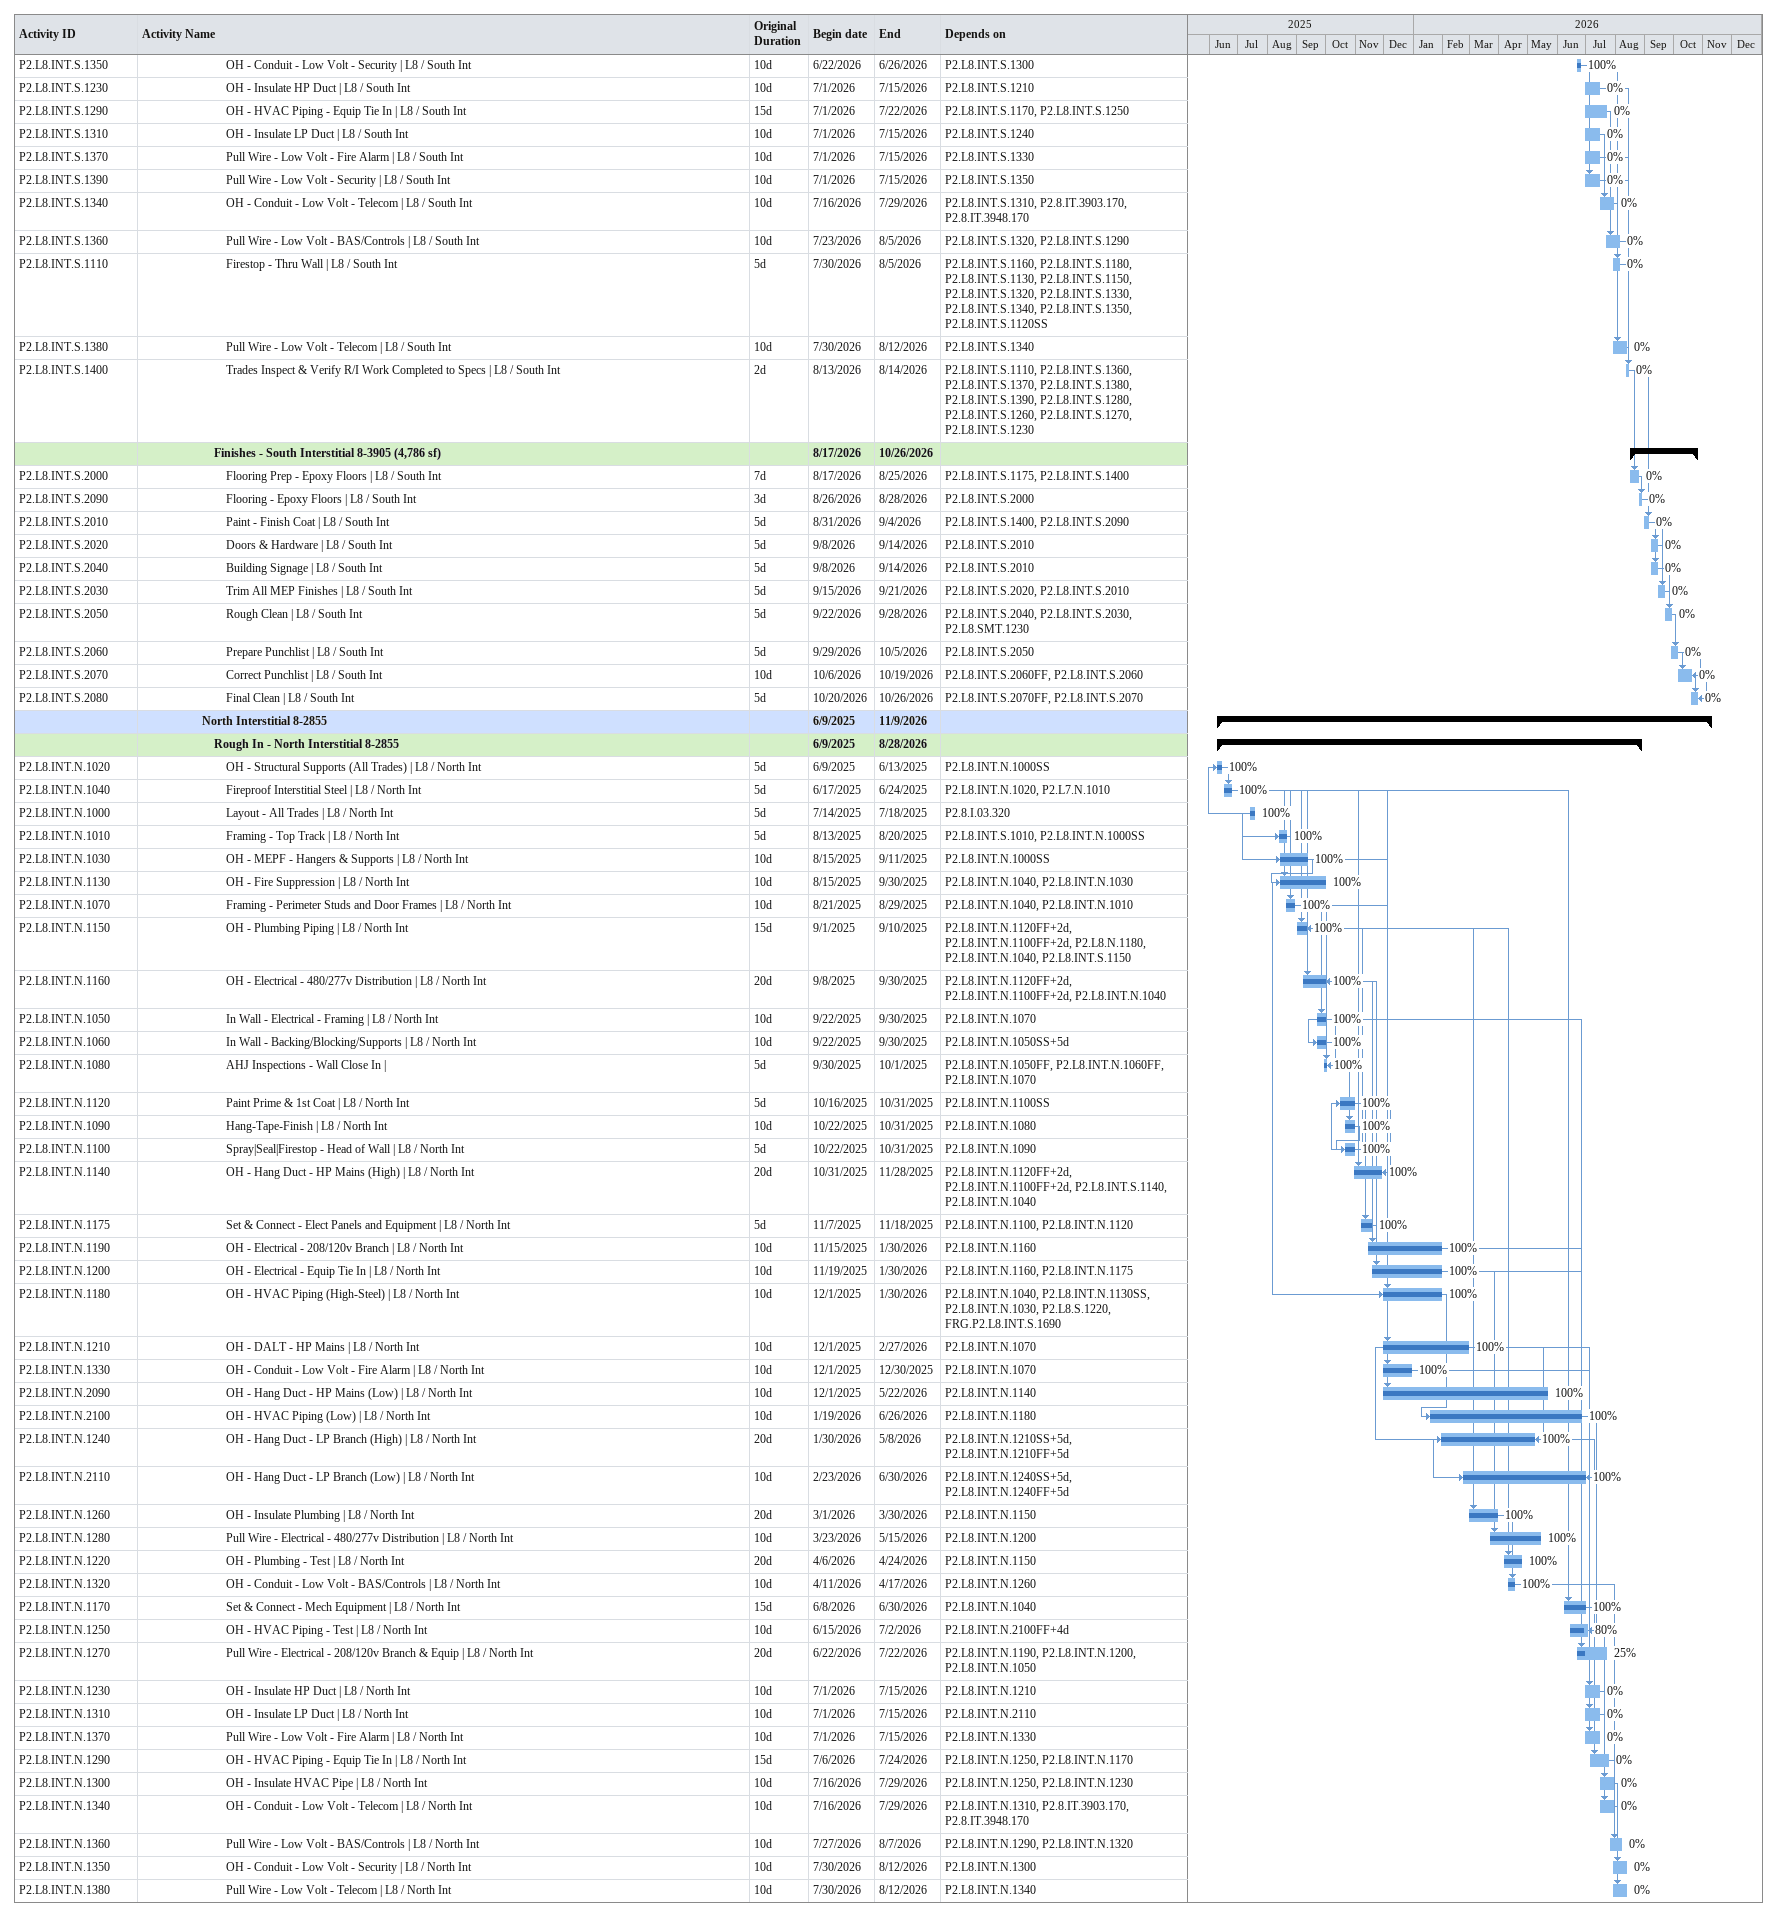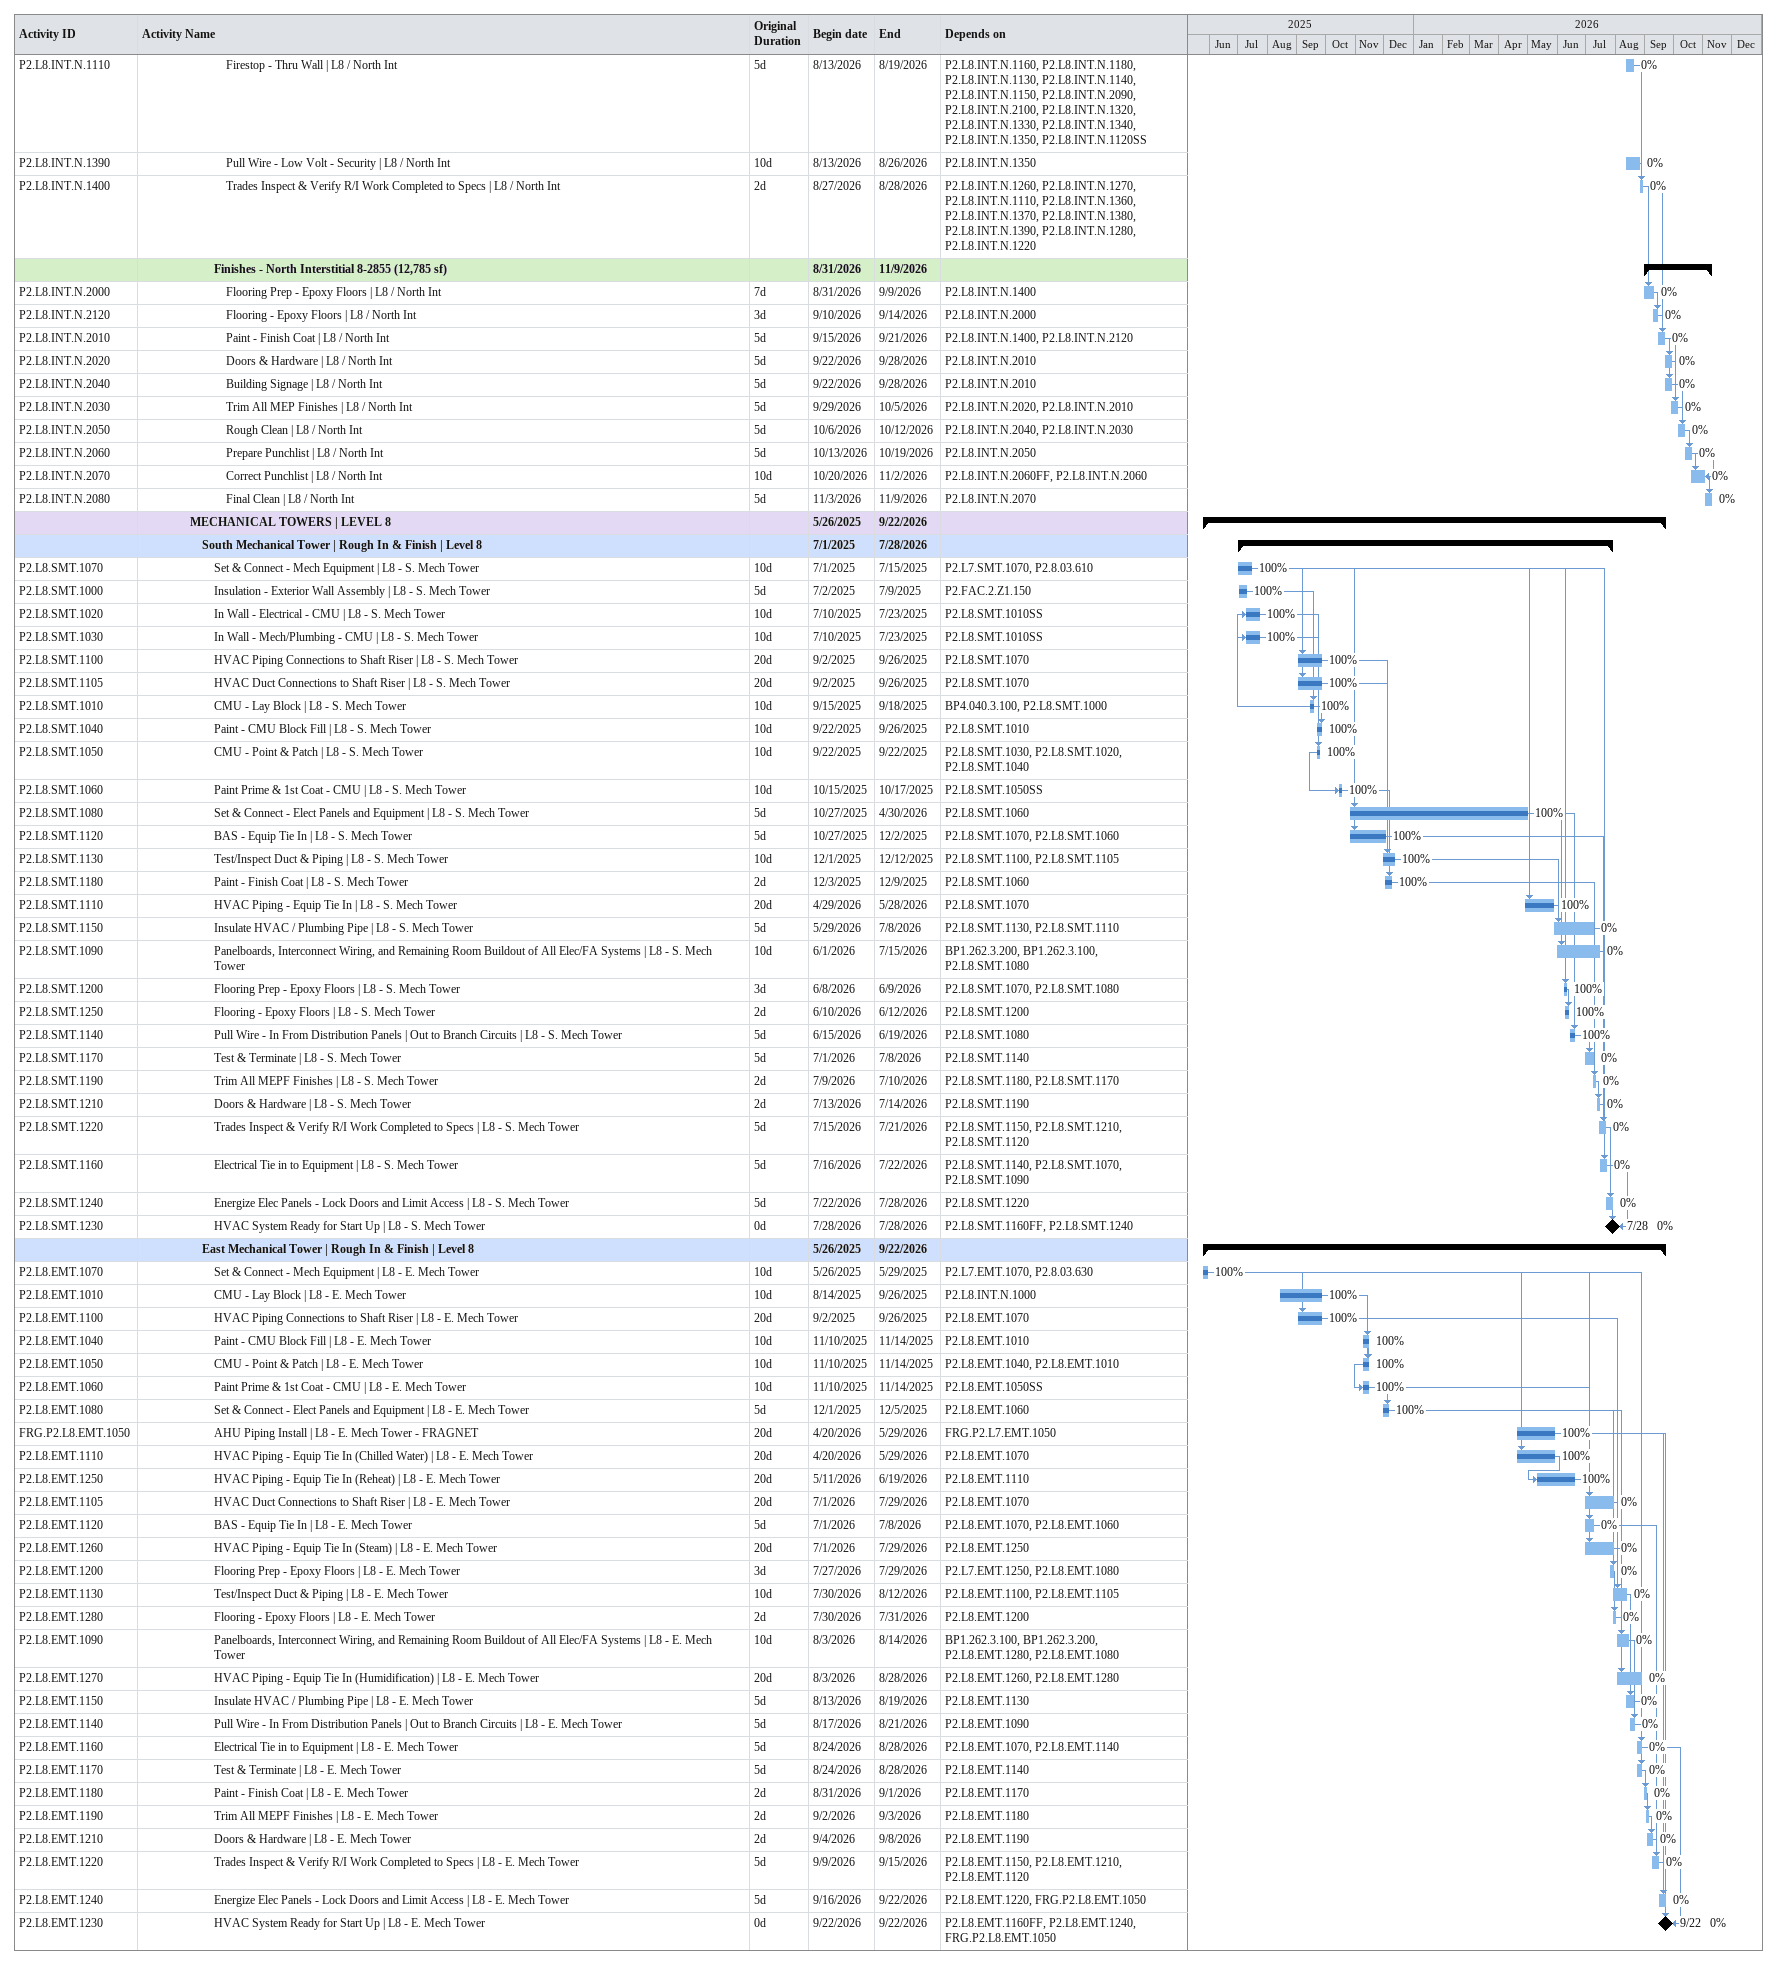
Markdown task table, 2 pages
| ID | Level | Task | Original duration | Start | Finish | Predecessors | % complete |
|---|---|---|---|---|---|---|---|
| P2.L8.INT.S.1350 | 8 | OH - Conduit - Low Volt - Security \| L8 / South Int | 10d | 2026-06-22 | 2026-06-26 | P2.L8.INT.S.1300 | 100 |
| P2.L8.INT.S.1230 | 8 | OH - Insulate HP Duct \| L8 / South Int | 10d | 2026-07-01 | 2026-07-15 | P2.L8.INT.S.1210 | 0 |
| P2.L8.INT.S.1290 | 8 | OH - HVAC Piping - Equip Tie In \| L8 / South Int | 15d | 2026-07-01 | 2026-07-22 | P2.L8.INT.S.1170, P2.L8.INT.S.1250 | 0 |
| P2.L8.INT.S.1310 | 8 | OH - Insulate LP Duct \| L8 / South Int | 10d | 2026-07-01 | 2026-07-15 | P2.L8.INT.S.1240 | 0 |
| P2.L8.INT.S.1370 | 8 | Pull Wire - Low Volt - Fire Alarm \| L8 / South Int | 10d | 2026-07-01 | 2026-07-15 | P2.L8.INT.S.1330 | 0 |
| P2.L8.INT.S.1390 | 8 | Pull Wire - Low Volt - Security \| L8 / South Int | 10d | 2026-07-01 | 2026-07-15 | P2.L8.INT.S.1350 | 0 |
| P2.L8.INT.S.1340 | 8 | OH - Conduit - Low Volt - Telecom \| L8 / South Int | 10d | 2026-07-16 | 2026-07-29 | P2.L8.INT.S.1310, P2.8.IT.3903.170, P2.8.IT.3948.170 | 0 |
| P2.L8.INT.S.1360 | 8 | Pull Wire - Low Volt - BAS/Controls \| L8 / South Int | 10d | 2026-07-23 | 2026-08-05 | P2.L8.INT.S.1320, P2.L8.INT.S.1290 | 0 |
| P2.L8.INT.S.1110 | 8 | Firestop - Thru Wall \| L8 / South Int | 5d | 2026-07-30 | 2026-08-05 | P2.L8.INT.S.1160, P2.L8.INT.S.1180, P2.L8.INT.S.1130, P2.L8.INT.S.1150, P2.L8.INT.S.1320, P2.L8.INT.S.1330, P2.L8.INT.S.1340, P2.L8.INT.S.1350, P2.L8.INT.S.1120SS | 0 |
| P2.L8.INT.S.1380 | 8 | Pull Wire - Low Volt - Telecom \| L8 / South Int | 10d | 2026-07-30 | 2026-08-12 | P2.L8.INT.S.1340 | 0 |
| P2.L8.INT.S.1400 | 8 | Trades Inspect & Verify R/I Work Completed to Specs \| L8 / South Int | 2d | 2026-08-13 | 2026-08-14 | P2.L8.INT.S.1110, P2.L8.INT.S.1360, P2.L8.INT.S.1370, P2.L8.INT.S.1380, P2.L8.INT.S.1390, P2.L8.INT.S.1280, P2.L8.INT.S.1260, P2.L8.INT.S.1270, P2.L8.INT.S.1230 | 0 |
|  | 7 | **Finishes - South Interstitial 8-3905 (4,786 sf)** |  | 2026-08-17 | 2026-10-26 |  |  |
| P2.L8.INT.S.2000 | 8 | Flooring Prep - Epoxy Floors \| L8 / South Int | 7d | 2026-08-17 | 2026-08-25 | P2.L8.INT.S.1175, P2.L8.INT.S.1400 | 0 |
| P2.L8.INT.S.2090 | 8 | Flooring - Epoxy Floors \| L8 / South Int | 3d | 2026-08-26 | 2026-08-28 | P2.L8.INT.S.2000 | 0 |
| P2.L8.INT.S.2010 | 8 | Paint - Finish Coat \| L8 / South Int | 5d | 2026-08-31 | 2026-09-04 | P2.L8.INT.S.1400, P2.L8.INT.S.2090 | 0 |
| P2.L8.INT.S.2020 | 8 | Doors & Hardware \| L8 / South Int | 5d | 2026-09-08 | 2026-09-14 | P2.L8.INT.S.2010 | 0 |
| P2.L8.INT.S.2040 | 8 | Building Signage \| L8 / South Int | 5d | 2026-09-08 | 2026-09-14 | P2.L8.INT.S.2010 | 0 |
| P2.L8.INT.S.2030 | 8 | Trim All MEP Finishes \| L8 / South Int | 5d | 2026-09-15 | 2026-09-21 | P2.L8.INT.S.2020, P2.L8.INT.S.2010 | 0 |
| P2.L8.INT.S.2050 | 8 | Rough Clean \| L8 / South Int | 5d | 2026-09-22 | 2026-09-28 | P2.L8.INT.S.2040, P2.L8.INT.S.2030, P2.L8.SMT.1230 | 0 |
| P2.L8.INT.S.2060 | 8 | Prepare Punchlist \| L8 / South Int | 5d | 2026-09-29 | 2026-10-05 | P2.L8.INT.S.2050 | 0 |
| P2.L8.INT.S.2070 | 8 | Correct Punchlist \| L8 / South Int | 10d | 2026-10-06 | 2026-10-19 | P2.L8.INT.S.2060FF, P2.L8.INT.S.2060 | 0 |
| P2.L8.INT.S.2080 | 8 | Final Clean \| L8 / South Int | 5d | 2026-10-20 | 2026-10-26 | P2.L8.INT.S.2070FF, P2.L8.INT.S.2070 | 0 |
|  | 6 | **North Interstitial 8-2855** |  | 2025-06-09 | 2026-11-09 |  |  |
|  | 7 | **Rough In - North Interstitial 8-2855** |  | 2025-06-09 | 2026-08-28 |  |  |
| P2.L8.INT.N.1020 | 8 | OH - Structural Supports (All Trades) \| L8 / North Int | 5d | 2025-06-09 | 2025-06-13 | P2.L8.INT.N.1000SS | 100 |
| P2.L8.INT.N.1040 | 8 | Fireproof Interstitial Steel \| L8 / North Int | 5d | 2025-06-17 | 2025-06-24 | P2.L8.INT.N.1020, P2.L7.N.1010 | 100 |
| P2.L8.INT.N.1000 | 8 | Layout - All Trades \| L8 / North Int | 5d | 2025-07-14 | 2025-07-18 | P2.8.I.03.320 | 100 |
| P2.L8.INT.N.1010 | 8 | Framing - Top Track \| L8 / North Int | 5d | 2025-08-13 | 2025-08-20 | P2.L8.INT.S.1010, P2.L8.INT.N.1000SS | 100 |
| P2.L8.INT.N.1030 | 8 | OH - MEPF - Hangers & Supports \| L8 / North Int | 10d | 2025-08-15 | 2025-09-11 | P2.L8.INT.N.1000SS | 100 |
| P2.L8.INT.N.1130 | 8 | OH - Fire Suppression \| L8 / North Int | 10d | 2025-08-15 | 2025-09-30 | P2.L8.INT.N.1040, P2.L8.INT.N.1030 | 100 |
| P2.L8.INT.N.1070 | 8 | Framing - Perimeter Studs and Door Frames \| L8 / North Int | 10d | 2025-08-21 | 2025-08-29 | P2.L8.INT.N.1040, P2.L8.INT.N.1010 | 100 |
| P2.L8.INT.N.1150 | 8 | OH - Plumbing Piping \| L8 / North Int | 15d | 2025-09-01 | 2025-09-10 | P2.L8.INT.N.1120FF+2d, P2.L8.INT.N.1100FF+2d, P2.L8.N.1180, P2.L8.INT.N.1040, P2.L8.INT.S.1150 | 100 |
| P2.L8.INT.N.1160 | 8 | OH - Electrical - 480/277v Distribution \| L8 / North Int | 20d | 2025-09-08 | 2025-09-30 | P2.L8.INT.N.1120FF+2d, P2.L8.INT.N.1100FF+2d, P2.L8.INT.N.1040 | 100 |
| P2.L8.INT.N.1050 | 8 | In Wall - Electrical - Framing \| L8 / North Int | 10d | 2025-09-22 | 2025-09-30 | P2.L8.INT.N.1070 | 100 |
| P2.L8.INT.N.1060 | 8 | In Wall - Backing/Blocking/Supports \| L8 / North Int | 10d | 2025-09-22 | 2025-09-30 | P2.L8.INT.N.1050SS+5d | 100 |
| P2.L8.INT.N.1080 | 8 | AHJ Inspections - Wall Close In \| | 5d | 2025-09-30 | 2025-10-01 | P2.L8.INT.N.1050FF, P2.L8.INT.N.1060FF, P2.L8.INT.N.1070 | 100 |
| P2.L8.INT.N.1120 | 8 | Paint Prime & 1st Coat \| L8 / North Int | 5d | 2025-10-16 | 2025-10-31 | P2.L8.INT.N.1100SS | 100 |
| P2.L8.INT.N.1090 | 8 | Hang-Tape-Finish \| L8 / North Int | 10d | 2025-10-22 | 2025-10-31 | P2.L8.INT.N.1080 | 100 |
| P2.L8.INT.N.1100 | 8 | Spray\|Seal\|Firestop - Head of Wall \| L8 / North Int | 5d | 2025-10-22 | 2025-10-31 | P2.L8.INT.N.1090 | 100 |
| P2.L8.INT.N.1140 | 8 | OH - Hang Duct - HP Mains (High) \| L8 / North Int | 20d | 2025-10-31 | 2025-11-28 | P2.L8.INT.N.1120FF+2d, P2.L8.INT.N.1100FF+2d, P2.L8.INT.S.1140, P2.L8.INT.N.1040 | 100 |
| P2.L8.INT.N.1175 | 8 | Set & Connect - Elect Panels and Equipment \| L8 / North Int | 5d | 2025-11-07 | 2025-11-18 | P2.L8.INT.N.1100, P2.L8.INT.N.1120 | 100 |
| P2.L8.INT.N.1190 | 8 | OH - Electrical - 208/120v Branch \| L8 / North Int | 10d | 2025-11-15 | 2026-01-30 | P2.L8.INT.N.1160 | 100 |
| P2.L8.INT.N.1200 | 8 | OH - Electrical - Equip Tie In \| L8 / North Int | 10d | 2025-11-19 | 2026-01-30 | P2.L8.INT.N.1160, P2.L8.INT.N.1175 | 100 |
| P2.L8.INT.N.1180 | 8 | OH - HVAC Piping (High-Steel) \| L8 / North Int | 10d | 2025-12-01 | 2026-01-30 | P2.L8.INT.N.1040, P2.L8.INT.N.1130SS, P2.L8.INT.N.1030, P2.L8.S.1220, FRG.P2.L8.INT.S.1690 | 100 |
| P2.L8.INT.N.1210 | 8 | OH - DALT - HP Mains \| L8 / North Int | 10d | 2025-12-01 | 2026-02-27 | P2.L8.INT.N.1070 | 100 |
| P2.L8.INT.N.1330 | 8 | OH - Conduit - Low Volt - Fire Alarm \| L8 / North Int | 10d | 2025-12-01 | 2025-12-30 | P2.L8.INT.N.1070 | 100 |
| P2.L8.INT.N.2090 | 8 | OH - Hang Duct - HP Mains (Low) \| L8 / North Int | 10d | 2025-12-01 | 2026-05-22 | P2.L8.INT.N.1140 | 100 |
| P2.L8.INT.N.2100 | 8 | OH - HVAC Piping (Low) \| L8 / North Int | 10d | 2026-01-19 | 2026-06-26 | P2.L8.INT.N.1180 | 100 |
| P2.L8.INT.N.1240 | 8 | OH - Hang Duct - LP Branch (High) \| L8 / North Int | 20d | 2026-01-30 | 2026-05-08 | P2.L8.INT.N.1210SS+5d, P2.L8.INT.N.1210FF+5d | 100 |
| P2.L8.INT.N.2110 | 8 | OH - Hang Duct - LP Branch (Low) \| L8 / North Int | 10d | 2026-02-23 | 2026-06-30 | P2.L8.INT.N.1240SS+5d, P2.L8.INT.N.1240FF+5d | 100 |
| P2.L8.INT.N.1260 | 8 | OH - Insulate Plumbing \| L8 / North Int | 20d | 2026-03-01 | 2026-03-30 | P2.L8.INT.N.1150 | 100 |
| P2.L8.INT.N.1280 | 8 | Pull Wire - Electrical - 480/277v Distribution \| L8 / North Int | 10d | 2026-03-23 | 2026-05-15 | P2.L8.INT.N.1200 | 100 |
| P2.L8.INT.N.1220 | 8 | OH - Plumbing - Test \| L8 / North Int | 20d | 2026-04-06 | 2026-04-24 | P2.L8.INT.N.1150 | 100 |
| P2.L8.INT.N.1320 | 8 | OH - Conduit - Low Volt - BAS/Controls \| L8 / North Int | 10d | 2026-04-11 | 2026-04-17 | P2.L8.INT.N.1260 | 100 |
| P2.L8.INT.N.1170 | 8 | Set & Connect - Mech Equipment \| L8 / North Int | 15d | 2026-06-08 | 2026-06-30 | P2.L8.INT.N.1040 | 100 |
| P2.L8.INT.N.1250 | 8 | OH - HVAC Piping - Test \| L8 / North Int | 10d | 2026-06-15 | 2026-07-02 | P2.L8.INT.N.2100FF+4d | 80 |
| P2.L8.INT.N.1270 | 8 | Pull Wire - Electrical - 208/120v Branch & Equip \| L8 / North Int | 20d | 2026-06-22 | 2026-07-22 | P2.L8.INT.N.1190, P2.L8.INT.N.1200, P2.L8.INT.N.1050 | 25 |
| P2.L8.INT.N.1230 | 8 | OH - Insulate HP Duct \| L8 / North Int | 10d | 2026-07-01 | 2026-07-15 | P2.L8.INT.N.1210 | 0 |
| P2.L8.INT.N.1310 | 8 | OH - Insulate LP Duct \| L8 / North Int | 10d | 2026-07-01 | 2026-07-15 | P2.L8.INT.N.2110 | 0 |
| P2.L8.INT.N.1370 | 8 | Pull Wire - Low Volt - Fire Alarm \| L8 / North Int | 10d | 2026-07-01 | 2026-07-15 | P2.L8.INT.N.1330 | 0 |
| P2.L8.INT.N.1290 | 8 | OH - HVAC Piping - Equip Tie In \| L8 / North Int | 15d | 2026-07-06 | 2026-07-24 | P2.L8.INT.N.1250, P2.L8.INT.N.1170 | 0 |
| P2.L8.INT.N.1300 | 8 | OH - Insulate HVAC Pipe \| L8 / North Int | 10d | 2026-07-16 | 2026-07-29 | P2.L8.INT.N.1250, P2.L8.INT.N.1230 | 0 |
| P2.L8.INT.N.1340 | 8 | OH - Conduit - Low Volt - Telecom \| L8 / North Int | 10d | 2026-07-16 | 2026-07-29 | P2.L8.INT.N.1310, P2.8.IT.3903.170, P2.8.IT.3948.170 | 0 |
| P2.L8.INT.N.1360 | 8 | Pull Wire - Low Volt - BAS/Controls \| L8 / North Int | 10d | 2026-07-27 | 2026-08-07 | P2.L8.INT.N.1290, P2.L8.INT.N.1320 | 0 |
| P2.L8.INT.N.1350 | 8 | OH - Conduit - Low Volt - Security \| L8 / North Int | 10d | 2026-07-30 | 2026-08-12 | P2.L8.INT.N.1300 | 0 |
| P2.L8.INT.N.1380 | 8 | Pull Wire - Low Volt - Telecom \| L8 / North Int | 10d | 2026-07-30 | 2026-08-12 | P2.L8.INT.N.1340 | 0 |
| P2.L8.INT.N.1110 | 8 | Firestop - Thru Wall \| L8 / North Int | 5d | 2026-08-13 | 2026-08-19 | P2.L8.INT.N.1160, P2.L8.INT.N.1180, P2.L8.INT.N.1130, P2.L8.INT.N.1140, P2.L8.INT.N.1150, P2.L8.INT.N.2090, P2.L8.INT.N.2100, P2.L8.INT.N.1320, P2.L8.INT.N.1330, P2.L8.INT.N.1340, P2.L8.INT.N.1350, P2.L8.INT.N.1120SS | 0 |
| P2.L8.INT.N.1390 | 8 | Pull Wire - Low Volt - Security \| L8 / North Int | 10d | 2026-08-13 | 2026-08-26 | P2.L8.INT.N.1350 | 0 |
| P2.L8.INT.N.1400 | 8 | Trades Inspect & Verify R/I Work Completed to Specs \| L8 / North Int | 2d | 2026-08-27 | 2026-08-28 | P2.L8.INT.N.1260, P2.L8.INT.N.1270, P2.L8.INT.N.1110, P2.L8.INT.N.1360, P2.L8.INT.N.1370, P2.L8.INT.N.1380, P2.L8.INT.N.1390, P2.L8.INT.N.1280, P2.L8.INT.N.1220 | 0 |
|  | 7 | **Finishes - North Interstitial 8-2855 (12,785 sf)** |  | 2026-08-31 | 2026-11-09 |  |  |
| P2.L8.INT.N.2000 | 8 | Flooring Prep - Epoxy Floors \| L8 / North Int | 7d | 2026-08-31 | 2026-09-09 | P2.L8.INT.N.1400 | 0 |
| P2.L8.INT.N.2120 | 8 | Flooring - Epoxy Floors \| L8 / North Int | 3d | 2026-09-10 | 2026-09-14 | P2.L8.INT.N.2000 | 0 |
| P2.L8.INT.N.2010 | 8 | Paint - Finish Coat \| L8 / North Int | 5d | 2026-09-15 | 2026-09-21 | P2.L8.INT.N.1400, P2.L8.INT.N.2120 | 0 |
| P2.L8.INT.N.2020 | 8 | Doors & Hardware \| L8 / North Int | 5d | 2026-09-22 | 2026-09-28 | P2.L8.INT.N.2010 | 0 |
| P2.L8.INT.N.2040 | 8 | Building Signage \| L8 / North Int | 5d | 2026-09-22 | 2026-09-28 | P2.L8.INT.N.2010 | 0 |
| P2.L8.INT.N.2030 | 8 | Trim All MEP Finishes \| L8 / North Int | 5d | 2026-09-29 | 2026-10-05 | P2.L8.INT.N.2020, P2.L8.INT.N.2010 | 0 |
| P2.L8.INT.N.2050 | 8 | Rough Clean \| L8 / North Int | 5d | 2026-10-06 | 2026-10-12 | P2.L8.INT.N.2040, P2.L8.INT.N.2030 | 0 |
| P2.L8.INT.N.2060 | 8 | Prepare Punchlist \| L8 / North Int | 5d | 2026-10-13 | 2026-10-19 | P2.L8.INT.N.2050 | 0 |
| P2.L8.INT.N.2070 | 8 | Correct Punchlist \| L8 / North Int | 10d | 2026-10-20 | 2026-11-02 | P2.L8.INT.N.2060FF, P2.L8.INT.N.2060 | 0 |
| P2.L8.INT.N.2080 | 8 | Final Clean \| L8 / North Int | 5d | 2026-11-03 | 2026-11-09 | P2.L8.INT.N.2070 | 0 |
|  | 5 | **MECHANICAL TOWERS \| LEVEL 8** |  | 2025-05-26 | 2026-09-22 |  |  |
|  | 6 | **South Mechanical Tower \| Rough In & Finish \| Level 8** |  | 2025-07-01 | 2026-07-28 |  |  |
| P2.L8.SMT.1070 | 7 | Set & Connect - Mech Equipment \| L8 - S. Mech Tower | 10d | 2025-07-01 | 2025-07-15 | P2.L7.SMT.1070, P2.8.03.610 | 100 |
| P2.L8.SMT.1000 | 7 | Insulation - Exterior Wall Assembly \| L8 - S. Mech Tower | 5d | 2025-07-02 | 2025-07-09 | P2.FAC.2.Z1.150 | 100 |
| P2.L8.SMT.1020 | 7 | In Wall - Electrical - CMU \| L8 - S. Mech Tower | 10d | 2025-07-10 | 2025-07-23 | P2.L8.SMT.1010SS | 100 |
| P2.L8.SMT.1030 | 7 | In Wall - Mech/Plumbing - CMU \| L8 - S. Mech Tower | 10d | 2025-07-10 | 2025-07-23 | P2.L8.SMT.1010SS | 100 |
| P2.L8.SMT.1100 | 7 | HVAC Piping Connections to Shaft Riser \| L8 - S. Mech Tower | 20d | 2025-09-02 | 2025-09-26 | P2.L8.SMT.1070 | 100 |
| P2.L8.SMT.1105 | 7 | HVAC Duct Connections to Shaft Riser \| L8 - S. Mech Tower | 20d | 2025-09-02 | 2025-09-26 | P2.L8.SMT.1070 | 100 |
| P2.L8.SMT.1010 | 7 | CMU - Lay Block \| L8 - S. Mech Tower | 10d | 2025-09-15 | 2025-09-18 | BP4.040.3.100, P2.L8.SMT.1000 | 100 |
| P2.L8.SMT.1040 | 7 | Paint - CMU Block Fill \| L8 - S. Mech Tower | 10d | 2025-09-22 | 2025-09-26 | P2.L8.SMT.1010 | 100 |
| P2.L8.SMT.1050 | 7 | CMU - Point & Patch \| L8 - S. Mech Tower | 10d | 2025-09-22 | 2025-09-22 | P2.L8.SMT.1030, P2.L8.SMT.1020, P2.L8.SMT.1040 | 100 |
| P2.L8.SMT.1060 | 7 | Paint Prime & 1st Coat - CMU \| L8 - S. Mech Tower | 10d | 2025-10-15 | 2025-10-17 | P2.L8.SMT.1050SS | 100 |
| P2.L8.SMT.1080 | 7 | Set & Connect - Elect Panels and Equipment \| L8 - S. Mech Tower | 5d | 2025-10-27 | 2026-04-30 | P2.L8.SMT.1060 | 100 |
| P2.L8.SMT.1120 | 7 | BAS - Equip Tie In \| L8 - S. Mech Tower | 5d | 2025-10-27 | 2025-12-02 | P2.L8.SMT.1070, P2.L8.SMT.1060 | 100 |
| P2.L8.SMT.1130 | 7 | Test/Inspect Duct & Piping \| L8 - S. Mech Tower | 10d | 2025-12-01 | 2025-12-12 | P2.L8.SMT.1100, P2.L8.SMT.1105 | 100 |
| P2.L8.SMT.1180 | 7 | Paint - Finish Coat \| L8 - S. Mech Tower | 2d | 2025-12-03 | 2025-12-09 | P2.L8.SMT.1060 | 100 |
| P2.L8.SMT.1110 | 7 | HVAC Piping - Equip Tie In \| L8 - S. Mech Tower | 20d | 2026-04-29 | 2026-05-28 | P2.L8.SMT.1070 | 100 |
| P2.L8.SMT.1150 | 7 | Insulate HVAC / Plumbing Pipe \| L8 - S. Mech Tower | 5d | 2026-05-29 | 2026-07-08 | P2.L8.SMT.1130, P2.L8.SMT.1110 | 0 |
| P2.L8.SMT.1090 | 7 | Panelboards, Interconnect Wiring, and Remaining Room Buildout of All Elec/FA Systems \| L8 - S. Mech Tower | 10d | 2026-06-01 | 2026-07-15 | BP1.262.3.200, BP1.262.3.100, P2.L8.SMT.1080 | 0 |
| P2.L8.SMT.1200 | 7 | Flooring Prep - Epoxy Floors \| L8 - S. Mech Tower | 3d | 2026-06-08 | 2026-06-09 | P2.L8.SMT.1070, P2.L8.SMT.1080 | 100 |
| P2.L8.SMT.1250 | 7 | Flooring - Epoxy Floors \| L8 - S. Mech Tower | 2d | 2026-06-10 | 2026-06-12 | P2.L8.SMT.1200 | 100 |
| P2.L8.SMT.1140 | 7 | Pull Wire - In From Distribution Panels \| Out to Branch Circuits \| L8 - S. Mech Tower | 5d | 2026-06-15 | 2026-06-19 | P2.L8.SMT.1080 | 100 |
| P2.L8.SMT.1170 | 7 | Test & Terminate \| L8 - S. Mech Tower | 5d | 2026-07-01 | 2026-07-08 | P2.L8.SMT.1140 | 0 |
| P2.L8.SMT.1190 | 7 | Trim All MEPF Finishes \| L8 - S. Mech Tower | 2d | 2026-07-09 | 2026-07-10 | P2.L8.SMT.1180, P2.L8.SMT.1170 | 0 |
| P2.L8.SMT.1210 | 7 | Doors & Hardware \| L8 - S. Mech Tower | 2d | 2026-07-13 | 2026-07-14 | P2.L8.SMT.1190 | 0 |
| P2.L8.SMT.1220 | 7 | Trades Inspect & Verify R/I Work Completed to Specs \| L8 - S. Mech Tower | 5d | 2026-07-15 | 2026-07-21 | P2.L8.SMT.1150, P2.L8.SMT.1210, P2.L8.SMT.1120 | 0 |
| P2.L8.SMT.1160 | 7 | Electrical Tie in to Equipment \| L8 - S. Mech Tower | 5d | 2026-07-16 | 2026-07-22 | P2.L8.SMT.1140, P2.L8.SMT.1070, P2.L8.SMT.1090 | 0 |
| P2.L8.SMT.1240 | 7 | Energize Elec Panels - Lock Doors and Limit Access \| L8 - S. Mech Tower | 5d | 2026-07-22 | 2026-07-28 | P2.L8.SMT.1220 | 0 |
| P2.L8.SMT.1230 | 7 | HVAC System Ready for Start Up \| L8 - S. Mech Tower | 0d | 2026-07-28 | 2026-07-28 | P2.L8.SMT.1160FF, P2.L8.SMT.1240 | 0 |
|  | 6 | **East Mechanical Tower \| Rough In & Finish \| Level 8** |  | 2025-05-26 | 2026-09-22 |  |  |
| P2.L8.EMT.1070 | 7 | Set & Connect - Mech Equipment \| L8 - E. Mech Tower | 10d | 2025-05-26 | 2025-05-29 | P2.L7.EMT.1070, P2.8.03.630 | 100 |
| P2.L8.EMT.1010 | 7 | CMU - Lay Block \| L8 - E. Mech Tower | 10d | 2025-08-14 | 2025-09-26 | P2.L8.INT.N.1000 | 100 |
| P2.L8.EMT.1100 | 7 | HVAC Piping Connections to Shaft Riser \| L8 - E. Mech Tower | 20d | 2025-09-02 | 2025-09-26 | P2.L8.EMT.1070 | 100 |
| P2.L8.EMT.1040 | 7 | Paint - CMU Block Fill \| L8 - E. Mech Tower | 10d | 2025-11-10 | 2025-11-14 | P2.L8.EMT.1010 | 100 |
| P2.L8.EMT.1050 | 7 | CMU - Point & Patch \| L8 - E. Mech Tower | 10d | 2025-11-10 | 2025-11-14 | P2.L8.EMT.1040, P2.L8.EMT.1010 | 100 |
| P2.L8.EMT.1060 | 7 | Paint Prime & 1st Coat - CMU \| L8 - E. Mech Tower | 10d | 2025-11-10 | 2025-11-14 | P2.L8.EMT.1050SS | 100 |
| P2.L8.EMT.1080 | 7 | Set & Connect - Elect Panels and Equipment \| L8 - E. Mech Tower | 5d | 2025-12-01 | 2025-12-05 | P2.L8.EMT.1060 | 100 |
| FRG.P2.L8.EMT.1050 | 7 | AHU Piping Install \| L8 - E. Mech Tower - FRAGNET | 20d | 2026-04-20 | 2026-05-29 | FRG.P2.L7.EMT.1050 | 100 |
| P2.L8.EMT.1110 | 7 | HVAC Piping - Equip Tie In (Chilled Water) \| L8 - E. Mech Tower | 20d | 2026-04-20 | 2026-05-29 | P2.L8.EMT.1070 | 100 |
| P2.L8.EMT.1250 | 7 | HVAC Piping - Equip Tie In (Reheat) \| L8 - E. Mech Tower | 20d | 2026-05-11 | 2026-06-19 | P2.L8.EMT.1110 | 100 |
| P2.L8.EMT.1105 | 7 | HVAC Duct Connections to Shaft Riser \| L8 - E. Mech Tower | 20d | 2026-07-01 | 2026-07-29 | P2.L8.EMT.1070 | 0 |
| P2.L8.EMT.1120 | 7 | BAS - Equip Tie In \| L8 - E. Mech Tower | 5d | 2026-07-01 | 2026-07-08 | P2.L8.EMT.1070, P2.L8.EMT.1060 | 0 |
| P2.L8.EMT.1260 | 7 | HVAC Piping - Equip Tie In (Steam) \| L8 - E. Mech Tower | 20d | 2026-07-01 | 2026-07-29 | P2.L8.EMT.1250 | 0 |
| P2.L8.EMT.1200 | 7 | Flooring Prep - Epoxy Floors \| L8 - E. Mech Tower | 3d | 2026-07-27 | 2026-07-29 | P2.L7.EMT.1250, P2.L8.EMT.1080 | 0 |
| P2.L8.EMT.1130 | 7 | Test/Inspect Duct & Piping \| L8 - E. Mech Tower | 10d | 2026-07-30 | 2026-08-12 | P2.L8.EMT.1100, P2.L8.EMT.1105 | 0 |
| P2.L8.EMT.1280 | 7 | Flooring - Epoxy Floors \| L8 - E. Mech Tower | 2d | 2026-07-30 | 2026-07-31 | P2.L8.EMT.1200 | 0 |
| P2.L8.EMT.1090 | 7 | Panelboards, Interconnect Wiring, and Remaining Room Buildout of All Elec/FA Systems \| L8 - E. Mech Tower | 10d | 2026-08-03 | 2026-08-14 | BP1.262.3.100, BP1.262.3.200, P2.L8.EMT.1280, P2.L8.EMT.1080 | 0 |
| P2.L8.EMT.1270 | 7 | HVAC Piping - Equip Tie In (Humidification) \| L8 - E. Mech Tower | 20d | 2026-08-03 | 2026-08-28 | P2.L8.EMT.1260, P2.L8.EMT.1280 | 0 |
| P2.L8.EMT.1150 | 7 | Insulate HVAC / Plumbing Pipe \| L8 - E. Mech Tower | 5d | 2026-08-13 | 2026-08-19 | P2.L8.EMT.1130 | 0 |
| P2.L8.EMT.1140 | 7 | Pull Wire - In From Distribution Panels \| Out to Branch Circuits \| L8 - E. Mech Tower | 5d | 2026-08-17 | 2026-08-21 | P2.L8.EMT.1090 | 0 |
| P2.L8.EMT.1160 | 7 | Electrical Tie in to Equipment \| L8 - E. Mech Tower | 5d | 2026-08-24 | 2026-08-28 | P2.L8.EMT.1070, P2.L8.EMT.1140 | 0 |
| P2.L8.EMT.1170 | 7 | Test & Terminate \| L8 - E. Mech Tower | 5d | 2026-08-24 | 2026-08-28 | P2.L8.EMT.1140 | 0 |
| P2.L8.EMT.1180 | 7 | Paint - Finish Coat \| L8 - E. Mech Tower | 2d | 2026-08-31 | 2026-09-01 | P2.L8.EMT.1170 | 0 |
| P2.L8.EMT.1190 | 7 | Trim All MEPF Finishes \| L8 - E. Mech Tower | 2d | 2026-09-02 | 2026-09-03 | P2.L8.EMT.1180 | 0 |
| P2.L8.EMT.1210 | 7 | Doors & Hardware \| L8 - E. Mech Tower | 2d | 2026-09-04 | 2026-09-08 | P2.L8.EMT.1190 | 0 |
| P2.L8.EMT.1220 | 7 | Trades Inspect & Verify R/I Work Completed to Specs \| L8 - E. Mech Tower | 5d | 2026-09-09 | 2026-09-15 | P2.L8.EMT.1150, P2.L8.EMT.1210, P2.L8.EMT.1120 | 0 |
| P2.L8.EMT.1240 | 7 | Energize Elec Panels - Lock Doors and Limit Access \| L8 - E. Mech Tower | 5d | 2026-09-16 | 2026-09-22 | P2.L8.EMT.1220, FRG.P2.L8.EMT.1050 | 0 |
| P2.L8.EMT.1230 | 7 | HVAC System Ready for Start Up \| L8 - E. Mech Tower | 0d | 2026-09-22 | 2026-09-22 | P2.L8.EMT.1160FF, P2.L8.EMT.1240, FRG.P2.L8.EMT.1050 | 0 |
